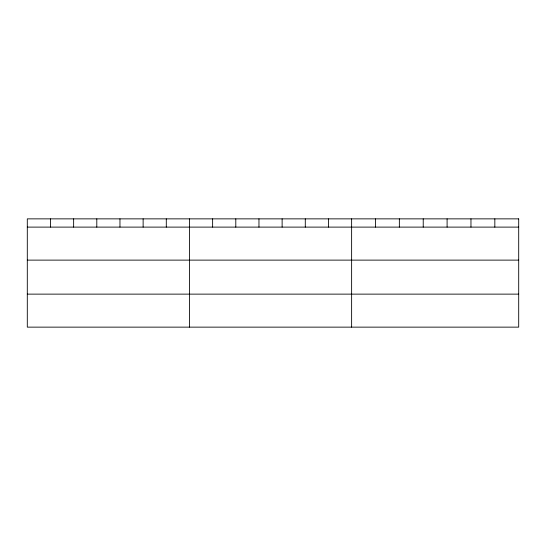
<?xml version="1.0" encoding="UTF-8"?>
<svg xmlns="http://www.w3.org/2000/svg" width="546" height="546" viewBox="0 0 546 546"><rect width="100%" height="100%" fill="white"/><g stroke="black" fill="none" stroke-linecap="round" stroke-linejoin="round"><path stroke-width="0.82" d="M27.3 227.109L518.7 227.109M27.3 260.121L518.7 260.121M27.3 294.13L518.7 294.13M494.833 218.864L494.833 227.109M470.966 218.864L470.966 227.109M447.099 218.864L447.099 227.109M423.225 218.864L423.225 227.109M399.358 218.864L399.358 227.109M375.491 218.864L375.491 227.109M351.624 218.864L351.624 327.136M328.46 218.864L328.46 227.109M305.289 218.864L305.289 227.109M282.125 218.864L282.125 227.109M258.961 218.864L258.961 227.109M235.797 218.864L235.797 227.109M212.626 218.864L212.626 227.109M189.462 218.864L189.462 327.136M166.298 218.864L166.298 227.109M143.127 218.864L143.127 227.109M119.963 218.864L119.963 227.109M96.799 218.864L96.799 227.109M73.635 218.864L73.635 227.109M50.464 218.864L50.464 227.109M518.7 218.864L27.3 218.864L27.3 327.136L518.7 327.136L518.7 218.864"/></g></svg>
